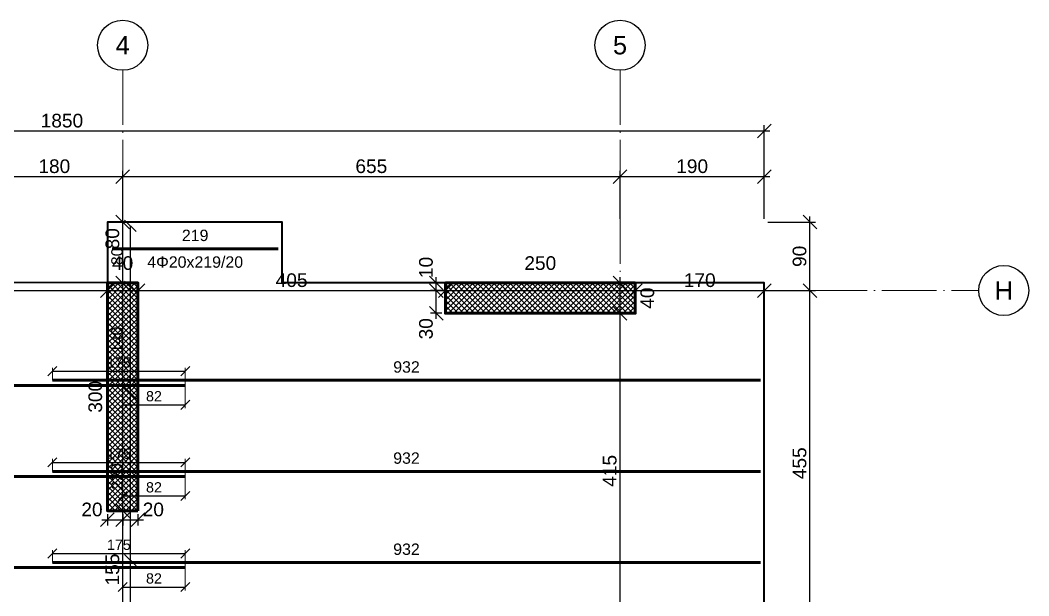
# Model space of a CAD drawing. Header units: millimetres. Extents: x -404 to 6018, y -5139 to 7890.
# Drawn here: x 870 to 2198, y -2142 to -1384 of the extents above; entities that cross this region are included whole.
import ezdxf
from ezdxf.enums import TextEntityAlignment as Align

# ---------------------------------------------------------------- set-up
doc = ezdxf.new("R2010")
doc.units = ezdxf.units.MM
doc.linetypes.add('ZWCAD_ISO04W100', pattern=[30.5, 24, -3, 0.5, -3])
for name, color, linetype, lineweight in [('AXIS LINES', 255, 'ZWCAD_ISO04W100', 13), ('SLAB', 3, 'Continuous', 35), ('WALL', 10, 'Continuous', 53)]:
    doc.layers.add(name, color=color, linetype=linetype, lineweight=lineweight)
for name, color, linetype in [('FW_AXIS', 7, 'Continuous'), ('FW_DIM', 7, 'Continuous'), ('FW_WALL_HATCH', 8, 'Continuous'), ('REB_TOP_MESH_X', 5, 'Continuous'), ('REB_TOP_MESH_X_AXDIM', 5, 'Continuous'), ('REB_TOP_MESH_X_LAP', 5, 'Continuous'), ('REB_TOP_MESH_X_RANGE', 5, 'Continuous'), ('REB_TOP_MESH_X_TEXT', 5, 'Continuous')]:
    doc.layers.add(name, color=color, linetype=linetype)
doc.styles.add('REBAR_TXT', font='arial.ttf')
doc.styles.get("Standard").update_dxf_attribs({"font": 'arial.ttf'})
doc.dimstyles.new('FW_DIM', dxfattribs={"dimtxt": 18, "dimasz": 9, "dimexe": 7.5, "dimexo": 4.5, "dimgap": 4.5, "dimtad": 1, "dimdec": 0, "dimtxsty": 'Standard', "dimtsz": 9, "dimcen": 2.5, "dimdle": 7.5, "dimclrd": 256, "dimclre": 256, "dimclrt": 7, "dimazin": 3, "dimtfac": 1, "dimtmove": 2, "dimatfit": 3})
doc.dimstyles.new('REBAR LAP', dxfattribs={"dimtxt": 13.5, "dimasz": 2.5, "dimexe": 4.5, "dimexo": 0, "dimgap": 4.5, "dimtad": 1, "dimdec": 0, "dimtxsty": 'Standard', "dimtsz": 6, "dimcen": 2.5, "dimclrd": 6, "dimclre": 6, "dimclrt": 7, "dimazin": 3, "dimtfac": 1, "dimtmove": 2, "dimatfit": 3, "dimlwd": 25, "dimlwe": 18})
doc.dimstyles.new('REBAR M-200', dxfattribs={"dimtxt": 15, "dimasz": 15, "dimexe": 25, "dimexo": 12.5, "dimgap": 10, "dimtad": 1, "dimdec": 0, "dimtxsty": 'Standard', "dimblk": 'NONE', "dimcen": 50, "dimse1": 1, "dimse2": 1, "dimclrd": 6, "dimclre": 6, "dimclrt": 7, "dimazin": 3, "dimtfac": 1, "dimtmove": 2, "dimatfit": 3, "dimldrblk": 'NONE', "dimlwd": 53})
doc.dimstyles.new('REBAR RANGE', dxfattribs={"dimtxt": 15, "dimasz": 2.5, "dimexe": 0, "dimexo": 0, "dimgap": 10, "dimtad": 1, "dimdec": 0, "dimtxsty": 'Standard', "dimtsz": 7.5, "dimcen": 2.5, "dimse1": 1, "dimse2": 1, "dimclrd": 6, "dimclre": 6, "dimclrt": 7, "dimazin": 3, "dimtfac": 1, "dimtmove": 2, "dimatfit": 3, "dimlwd": 25})

# ---------------------------------------------------------------- blocks, each defined once
blk = doc.blocks.new('*D822')
at = {"color": 6, "lineweight": 53}
blk.add_line((335, -1985.1), (1087.5, -1985.1), dxfattribs=at)
at = {"layer": 'Defpoints'}
for p in [(335, -1985.1), (335, -1985.1), (1087.5, -1985.1)]:
    blk.add_point(p, dxfattribs=at)
at = {"layer": 'REB_TOP_MESH_X', "color": 7, "insert": (711.2, -1967.6), "char_height": 15, "attachment_point": 5}
blk.add_mtext('752', dxfattribs=at)
blk = doc.blocks.new('_NONE')
blk = doc.blocks.new('*D823')
at = {"color": 6, "lineweight": 53}
blk.add_line((912.5, -1978.4), (1845, -1978.4), dxfattribs=at)
at = {"layer": 'Defpoints'}
for p in [(912.5, -1978.4), (912.5, -1978.4), (1845, -1978.4)]:
    blk.add_point(p, dxfattribs=at)
at = {"layer": 'REB_TOP_MESH_X', "color": 7, "insert": (1378.8, -1960.9), "char_height": 15, "attachment_point": 5}
blk.add_mtext('932', dxfattribs=at)
blk = doc.blocks.new('_Oblique')
at = {"color": 0, "linetype": 'ByBlock', "lineweight": -2}
blk.add_line((-0.5, -0.5), (0.5, 0.5), dxfattribs=at)
blk = doc.blocks.new('*D824')
at = {"color": 6, "lineweight": 18}
for p, q in [((912.5, -1978.4), (912.5, -1961.9)), ((1087.5, -1985.1), (1087.5, -1961.9))]:
    blk.add_line(p, q, dxfattribs=at)
at = {"color": 6, "lineweight": 25}
blk.add_line((912.5, -1966.4), (1087.5, -1966.4), dxfattribs=at)
at = {"layer": 'Defpoints'}
for p in [(912.5, -1966.4), (912.5, -1978.4), (1087.5, -1985.1)]:
    blk.add_point(p, dxfattribs=at)
at = {"layer": 'REB_TOP_MESH_X_LAP', "color": 6, "xscale": 12, "yscale": 12}
for p in [(912.5, -1966.4), (1087.5, -1966.4)]:
    blk.add_blockref('_OBLIQUE', p, dxfattribs=at)
at = {"layer": 'REB_TOP_MESH_X_LAP', "color": 7, "insert": (1000, -1955.1), "char_height": 13.5, "attachment_point": 5}
blk.add_mtext('175', dxfattribs=at)
blk = doc.blocks.new('*D825')
at = {"color": 6, "lineweight": 18}
for p, q in [((1005, -1985.1), (1005, -2015.1)), ((1087.5, -1985.1), (1087.5, -2015.1))]:
    blk.add_line(p, q, dxfattribs=at)
at = {"color": 6, "lineweight": 25}
blk.add_line((1005, -2010.6), (1087.5, -2010.6), dxfattribs=at)
at = {"layer": 'Defpoints'}
for p in [(1005, -1985.1), (1087.5, -1985.1), (1005, -2010.6)]:
    blk.add_point(p, dxfattribs=at)
at = {"layer": 'REB_TOP_MESH_X_AXDIM', "color": 6, "xscale": 12, "yscale": 12}
for p in [(1005, -2010.6), (1087.5, -2010.6)]:
    blk.add_blockref('_OBLIQUE', p, dxfattribs=at)
at = {"layer": 'REB_TOP_MESH_X_AXDIM', "color": 7, "insert": (1046.2, -1999.4), "char_height": 13.5, "attachment_point": 5}
blk.add_mtext('82', dxfattribs=at)
blk = doc.blocks.new('*D826')
at = {"color": 6, "lineweight": 53}
blk.add_line((415, -2105.1), (1087.5, -2105.1), dxfattribs=at)
at = {"layer": 'Defpoints'}
for p in [(415, -2105.1), (415, -2105.1), (1087.5, -2105.1)]:
    blk.add_point(p, dxfattribs=at)
at = {"layer": 'REB_TOP_MESH_X', "color": 7, "insert": (751.2, -2087.6), "char_height": 15, "attachment_point": 5}
blk.add_mtext('672', dxfattribs=at)
blk = doc.blocks.new('*D827')
at = {"color": 6, "lineweight": 53}
blk.add_line((912.5, -2098.4), (1845, -2098.4), dxfattribs=at)
at = {"layer": 'Defpoints'}
for p in [(912.5, -2098.4), (912.5, -2098.4), (1845, -2098.4)]:
    blk.add_point(p, dxfattribs=at)
at = {"layer": 'REB_TOP_MESH_X', "color": 7, "insert": (1378.8, -2080.9), "char_height": 15, "attachment_point": 5}
blk.add_mtext('932', dxfattribs=at)
blk = doc.blocks.new('*D828')
at = {"color": 6, "lineweight": 18}
for p, q in [((912.5, -2098.4), (912.5, -2081.9)), ((1087.5, -2105.1), (1087.5, -2081.9))]:
    blk.add_line(p, q, dxfattribs=at)
at = {"color": 6, "lineweight": 25}
blk.add_line((912.5, -2086.4), (1087.5, -2086.4), dxfattribs=at)
at = {"layer": 'Defpoints'}
for p in [(912.5, -2086.4), (912.5, -2098.4), (1087.5, -2105.1)]:
    blk.add_point(p, dxfattribs=at)
at = {"layer": 'REB_TOP_MESH_X_LAP', "color": 6, "xscale": 12, "yscale": 12}
for p in [(912.5, -2086.4), (1087.5, -2086.4)]:
    blk.add_blockref('_OBLIQUE', p, dxfattribs=at)
at = {"layer": 'REB_TOP_MESH_X_LAP', "color": 7, "insert": (1000, -2075.1), "char_height": 13.5, "attachment_point": 5}
blk.add_mtext('175', dxfattribs=at)
blk = doc.blocks.new('*D829')
at = {"color": 6, "lineweight": 18}
for p, q in [((1005, -2105.1), (1005, -2135.1)), ((1087.5, -2105.1), (1087.5, -2135.1))]:
    blk.add_line(p, q, dxfattribs=at)
at = {"color": 6, "lineweight": 25}
blk.add_line((1005, -2130.6), (1087.5, -2130.6), dxfattribs=at)
at = {"layer": 'Defpoints'}
for p in [(1005, -2105.1), (1087.5, -2105.1), (1005, -2130.6)]:
    blk.add_point(p, dxfattribs=at)
at = {"layer": 'REB_TOP_MESH_X_AXDIM', "color": 6, "xscale": 12, "yscale": 12}
for p in [(1005, -2130.6), (1087.5, -2130.6)]:
    blk.add_blockref('_OBLIQUE', p, dxfattribs=at)
at = {"layer": 'REB_TOP_MESH_X_AXDIM', "color": 7, "insert": (1046.2, -2119.4), "char_height": 13.5, "attachment_point": 5}
blk.add_mtext('82', dxfattribs=at)
blk = doc.blocks.new('*D838')
at = {"color": 6, "lineweight": 53}
blk.add_line((415, -1865.1), (1087.5, -1865.1), dxfattribs=at)
at = {"layer": 'Defpoints'}
for p in [(415, -1865.1), (415, -1865.1), (1087.5, -1865.1)]:
    blk.add_point(p, dxfattribs=at)
at = {"layer": 'REB_TOP_MESH_X', "color": 7, "insert": (751.2, -1847.6), "char_height": 15, "attachment_point": 5}
blk.add_mtext('672', dxfattribs=at)
blk = doc.blocks.new('*D839')
at = {"color": 6, "lineweight": 53}
blk.add_line((912.5, -1858.4), (1845, -1858.4), dxfattribs=at)
at = {"layer": 'Defpoints'}
for p in [(912.5, -1858.4), (912.5, -1858.4), (1845, -1858.4)]:
    blk.add_point(p, dxfattribs=at)
at = {"layer": 'REB_TOP_MESH_X', "color": 7, "insert": (1378.8, -1840.9), "char_height": 15, "attachment_point": 5}
blk.add_mtext('932', dxfattribs=at)
blk = doc.blocks.new('*D840')
at = {"color": 6, "lineweight": 18}
for p, q in [((912.5, -1858.4), (912.5, -1841.9)), ((1087.5, -1865.1), (1087.5, -1841.9))]:
    blk.add_line(p, q, dxfattribs=at)
at = {"color": 6, "lineweight": 25}
blk.add_line((912.5, -1846.4), (1087.5, -1846.4), dxfattribs=at)
at = {"layer": 'Defpoints'}
for p in [(912.5, -1846.4), (912.5, -1858.4), (1087.5, -1865.1)]:
    blk.add_point(p, dxfattribs=at)
at = {"layer": 'REB_TOP_MESH_X_LAP', "color": 6, "xscale": 12, "yscale": 12}
for p in [(912.5, -1846.4), (1087.5, -1846.4)]:
    blk.add_blockref('_OBLIQUE', p, dxfattribs=at)
at = {"layer": 'REB_TOP_MESH_X_LAP', "color": 7, "insert": (1000, -1835.1), "char_height": 13.5, "attachment_point": 5}
blk.add_mtext('175', dxfattribs=at)
blk = doc.blocks.new('*D841')
at = {"color": 6, "lineweight": 18}
for p, q in [((1005, -1865.1), (1005, -1895.1)), ((1087.5, -1865.1), (1087.5, -1895.1))]:
    blk.add_line(p, q, dxfattribs=at)
at = {"color": 6, "lineweight": 25}
blk.add_line((1005, -1890.6), (1087.5, -1890.6), dxfattribs=at)
at = {"layer": 'Defpoints'}
for p in [(1005, -1865.1), (1087.5, -1865.1), (1005, -1890.6)]:
    blk.add_point(p, dxfattribs=at)
at = {"layer": 'REB_TOP_MESH_X_AXDIM', "color": 6, "xscale": 12, "yscale": 12}
for p in [(1005, -1890.6), (1087.5, -1890.6)]:
    blk.add_blockref('_OBLIQUE', p, dxfattribs=at)
at = {"layer": 'REB_TOP_MESH_X_AXDIM', "color": 7, "insert": (1046.2, -1879.4), "char_height": 13.5, "attachment_point": 5}
blk.add_mtext('82', dxfattribs=at)
blk = doc.blocks.new('*D862')
at = {"color": 6, "lineweight": 25}
blk.add_line((1015.1, -2635.1), (1015.1, -1735.1), dxfattribs=at)
at = {"layer": 'Defpoints'}
for p in [(1015.1, -1735.1), (1015.1, -2635.1), (1015.1, -2635.1)]:
    blk.add_point(p, dxfattribs=at)
at = {"layer": 'REB_TOP_MESH_X_RANGE', "color": 6, "xscale": 15, "yscale": 15, "rotation": 90}
for p in [(1015.1, -1735.1), (1015.1, -2635.1)]:
    blk.add_blockref('_OBLIQUE', p, dxfattribs=at)
at = {"layer": 'REB_TOP_MESH_X_RANGE', "color": 7, "insert": (997.6, -2185.1), "char_height": 15, "attachment_point": 5, "rotation": 90}
blk.add_mtext('900', dxfattribs=at)
blk = doc.blocks.new('*D872')
at = {"color": 6, "lineweight": 25}
blk.add_line((1015.1, -2095.1), (1015.1, -1875.1), dxfattribs=at)
at = {"layer": 'Defpoints'}
for p in [(1015.1, -1875.1), (1015.1, -2095.1), (1015.1, -2095.1)]:
    blk.add_point(p, dxfattribs=at)
at = {"layer": 'REB_TOP_MESH_X_RANGE', "color": 6, "xscale": 15, "yscale": 15, "rotation": 90}
for p in [(1015.1, -1875.1), (1015.1, -2095.1)]:
    blk.add_blockref('_OBLIQUE', p, dxfattribs=at)
at = {"layer": 'REB_TOP_MESH_X_RANGE', "color": 7, "insert": (997.6, -1985.1), "char_height": 15, "attachment_point": 5, "rotation": 90}
blk.add_mtext('220', dxfattribs=at)
blk = doc.blocks.new('*D879')
at = {"color": 6, "lineweight": 25}
blk.add_line((1015.1, -2275.1), (1015.1, -2095.1), dxfattribs=at)
at = {"layer": 'Defpoints'}
for p in [(1015.1, -2095.1), (1015.1, -2275.1), (1015.1, -2275.1)]:
    blk.add_point(p, dxfattribs=at)
at = {"layer": 'REB_TOP_MESH_X_RANGE', "color": 6, "xscale": 15, "yscale": 15, "rotation": 90}
for p in [(1015.1, -2095.1), (1015.1, -2275.1)]:
    blk.add_blockref('_OBLIQUE', p, dxfattribs=at)
at = {"layer": 'REB_TOP_MESH_X_RANGE', "color": 7, "insert": (997.6, -2185.1), "char_height": 15, "attachment_point": 5, "rotation": 90}
blk.add_mtext('180', dxfattribs=at)
blk = doc.blocks.new('*D886')
at = {"color": 6, "lineweight": 25}
blk.add_line((1015.1, -1875.1), (1015.1, -1735.1), dxfattribs=at)
at = {"layer": 'Defpoints'}
for p in [(1015.1, -1735.1), (1015.1, -1875.1), (1015.1, -1875.1)]:
    blk.add_point(p, dxfattribs=at)
at = {"layer": 'REB_TOP_MESH_X_RANGE', "color": 6, "xscale": 15, "yscale": 15, "rotation": 90}
for p in [(1015.1, -1735.1), (1015.1, -1875.1)]:
    blk.add_blockref('_OBLIQUE', p, dxfattribs=at)
at = {"layer": 'REB_TOP_MESH_X_RANGE', "color": 7, "insert": (997.6, -1805.1), "char_height": 15, "attachment_point": 5, "rotation": 90}
blk.add_mtext('140', dxfattribs=at)
blk = doc.blocks.new('*D891')
at = {"color": 6, "lineweight": 25}
blk.add_line((1015.1, -1735.1), (1015.1, -1655.1), dxfattribs=at)
at = {"layer": 'Defpoints'}
for p in [(1015.1, -1655.1), (1015.1, -1735.1), (1015.1, -1735.1)]:
    blk.add_point(p, dxfattribs=at)
at = {"layer": 'REB_TOP_MESH_X_RANGE', "color": 6, "xscale": 15, "yscale": 15, "rotation": 90}
for p in [(1015.1, -1655.1), (1015.1, -1735.1)]:
    blk.add_blockref('_OBLIQUE', p, dxfattribs=at)
at = {"layer": 'REB_TOP_MESH_X_RANGE', "color": 7, "insert": (997.6, -1695.1), "char_height": 15, "attachment_point": 5, "rotation": 90}
blk.add_mtext('80', dxfattribs=at)
blk = doc.blocks.new('*D892')
at = {"color": 6, "lineweight": 53}
blk.add_line((991, -1685.1), (1210, -1685.1), dxfattribs=at)
at = {"layer": 'Defpoints'}
for p in [(991, -1685.1), (991, -1685.1), (1210, -1685.1)]:
    blk.add_point(p, dxfattribs=at)
at = {"layer": 'REB_TOP_MESH_X', "color": 7, "insert": (1100.5, -1667.6), "char_height": 15, "attachment_point": 5}
blk.add_mtext('219', dxfattribs=at)
blk = doc.blocks.new('*D929')
for p, q in [((977.5, -2042.1), (1012.5, -2042.1)), ((985, -2034.6), (985, -2049.6)), ((1005, -2034.6), (1005, -2049.6))]:
    blk.add_line(p, q)
at = {"layer": 'Defpoints'}
for p in [(985, -2030.1), (1005, -2030.1), (985, -2042.1)]:
    blk.add_point(p, dxfattribs=at)
at = {"layer": 'FW_DIM', "xscale": 18, "yscale": 18}
for p in [(985, -2042.1), (1005, -2042.1)]:
    blk.add_blockref('_OBLIQUE', p, dxfattribs=at)
at = {"layer": 'FW_DIM', "color": 7, "insert": (964.6, -2028.6), "char_height": 18, "attachment_point": 5}
blk.add_mtext('20', dxfattribs=at)
blk = doc.blocks.new('*D930')
for p, q in [((997.5, -2042.1), (1032.5, -2042.1)), ((1005, -2034.6), (1005, -2049.6)), ((1025, -2034.6), (1025, -2049.6))]:
    blk.add_line(p, q)
at = {"layer": 'Defpoints'}
for p in [(1005, -2030.1), (1025, -2030.1), (1005, -2042.1)]:
    blk.add_point(p, dxfattribs=at)
at = {"layer": 'FW_DIM', "xscale": 18, "yscale": 18}
for p in [(1005, -2042.1), (1025, -2042.1)]:
    blk.add_blockref('_OBLIQUE', p, dxfattribs=at)
at = {"layer": 'FW_DIM', "color": 7, "insert": (1045.4, -2028.6), "char_height": 18, "attachment_point": 5}
blk.add_mtext('20', dxfattribs=at)
blk = doc.blocks.new('*D931')
for p, q in [((1425.5, -1740.1), (1410.5, -1740.1)), ((1418, -1777.6), (1418, -1732.6)), ((1425.5, -1770.1), (1410.5, -1770.1))]:
    blk.add_line(p, q)
at = {"layer": 'Defpoints'}
for p in [(1430, -1740.1), (1418, -1770.1), (1430, -1770.1)]:
    blk.add_point(p, dxfattribs=at)
at = {"layer": 'FW_DIM', "xscale": 18, "yscale": 18, "rotation": 90}
for p in [(1418, -1740.1), (1418, -1770.1)]:
    blk.add_blockref('_OBLIQUE', p, dxfattribs=at)
at = {"layer": 'FW_DIM', "color": 7, "insert": (1404.5, -1790.5), "char_height": 18, "attachment_point": 5, "rotation": 90}
blk.add_mtext('30', dxfattribs=at)
blk = doc.blocks.new('*D932')
for p, q in [((1418, -1747.6), (1418, -1722.6)), ((1425.5, -1730.1), (1410.5, -1730.1)), ((1425.5, -1740.1), (1410.5, -1740.1))]:
    blk.add_line(p, q)
at = {"layer": 'Defpoints'}
for p in [(1418, -1740.1), (1430, -1730.1), (1430, -1740.1)]:
    blk.add_point(p, dxfattribs=at)
at = {"layer": 'FW_DIM', "xscale": 18, "yscale": 18, "rotation": 90}
for p in [(1418, -1730.1), (1418, -1740.1)]:
    blk.add_blockref('_OBLIQUE', p, dxfattribs=at)
at = {"layer": 'FW_DIM', "color": 7, "insert": (1404.5, -1709.7), "char_height": 18, "attachment_point": 5, "rotation": 90}
blk.add_mtext('10', dxfattribs=at)
blk = doc.blocks.new('*D1019')
for p, q in [((652.5, -1740.1), (992.5, -1740.1)), ((660, -1735.6), (660, -1732.6)), ((985, -1735.6), (985, -1732.6))]:
    blk.add_line(p, q)
at = {"layer": 'Defpoints'}
for p in [(660, -1740.1), (660, -1740.1), (985, -1740.1)]:
    blk.add_point(p, dxfattribs=at)
at = {"layer": 'FW_DIM', "xscale": 18, "yscale": 18}
for p in [(660, -1740.1), (985, -1740.1)]:
    blk.add_blockref('_OBLIQUE', p, dxfattribs=at)
at = {"layer": 'FW_DIM', "color": 7, "insert": (822.5, -1726.6), "char_height": 18, "attachment_point": 5}
blk.add_mtext('325', dxfattribs=at)
blk = doc.blocks.new('*D1020')
for p, q in [((977.5, -1740.1), (1032.5, -1740.1)), ((985, -1735.6), (985, -1732.6)), ((1025, -1735.6), (1025, -1732.6))]:
    blk.add_line(p, q)
at = {"layer": 'Defpoints'}
for p in [(985, -1740.1), (985, -1740.1), (1025, -1740.1)]:
    blk.add_point(p, dxfattribs=at)
at = {"layer": 'FW_DIM', "xscale": 18, "yscale": 18}
for p in [(985, -1740.1), (1025, -1740.1)]:
    blk.add_blockref('_OBLIQUE', p, dxfattribs=at)
at = {"layer": 'FW_DIM', "color": 7, "insert": (1005, -1704.1), "char_height": 18, "attachment_point": 5}
blk.add_mtext('40', dxfattribs=at)
blk = doc.blocks.new('*D1021')
for p, q in [((1017.5, -1740.1), (1437.5, -1740.1)), ((1025, -1735.6), (1025, -1732.6)), ((1430, -1735.6), (1430, -1732.6))]:
    blk.add_line(p, q)
at = {"layer": 'Defpoints'}
for p in [(1025, -1740.1), (1025, -1740.1), (1430, -1740.1)]:
    blk.add_point(p, dxfattribs=at)
at = {"layer": 'FW_DIM', "xscale": 18, "yscale": 18}
for p in [(1025, -1740.1), (1430, -1740.1)]:
    blk.add_blockref('_OBLIQUE', p, dxfattribs=at)
at = {"layer": 'FW_DIM', "color": 7, "insert": (1227.5, -1726.6), "char_height": 18, "attachment_point": 5}
blk.add_mtext('405', dxfattribs=at)
blk = doc.blocks.new('*D1022')
for p, q in [((1422.5, -1740.1), (1687.5, -1740.1)), ((1430, -1735.6), (1430, -1732.6)), ((1680, -1735.6), (1680, -1732.6))]:
    blk.add_line(p, q)
at = {"layer": 'Defpoints'}
for p in [(1430, -1740.1), (1430, -1740.1), (1680, -1740.1)]:
    blk.add_point(p, dxfattribs=at)
at = {"layer": 'FW_DIM', "xscale": 18, "yscale": 18}
for p in [(1430, -1740.1), (1680, -1740.1)]:
    blk.add_blockref('_OBLIQUE', p, dxfattribs=at)
at = {"layer": 'FW_DIM', "color": 7, "insert": (1555, -1704.1), "char_height": 18, "attachment_point": 5}
blk.add_mtext('250', dxfattribs=at)
blk = doc.blocks.new('*D1023')
for p, q in [((1672.5, -1740.1), (1857.5, -1740.1)), ((1680, -1735.6), (1680, -1732.6)), ((1850, -1735.6), (1850, -1732.6))]:
    blk.add_line(p, q)
at = {"layer": 'Defpoints'}
for p in [(1680, -1740.1), (1680, -1740.1), (1850, -1740.1)]:
    blk.add_point(p, dxfattribs=at)
at = {"layer": 'FW_DIM', "xscale": 18, "yscale": 18}
for p in [(1680, -1740.1), (1850, -1740.1)]:
    blk.add_blockref('_OBLIQUE', p, dxfattribs=at)
at = {"layer": 'FW_DIM', "color": 7, "insert": (1765, -1726.6), "char_height": 18, "attachment_point": 5}
blk.add_mtext('170', dxfattribs=at)
blk = doc.blocks.new('*D1055')
for p, q in [((1000.5, -2030.1), (997.5, -2030.1)), ((1005, -2192.6), (1005, -2022.6)), ((1000.5, -2185.1), (997.5, -2185.1))]:
    blk.add_line(p, q)
at = {"layer": 'Defpoints'}
for p in [(1005, -2030.1), (1005, -2185.1), (1005, -2185.1)]:
    blk.add_point(p, dxfattribs=at)
at = {"layer": 'FW_DIM', "xscale": 18, "yscale": 18, "rotation": 90}
for p in [(1005, -2030.1), (1005, -2185.1)]:
    blk.add_blockref('_OBLIQUE', p, dxfattribs=at)
at = {"layer": 'FW_DIM', "color": 7, "insert": (991.5, -2107.6), "char_height": 18, "attachment_point": 5, "rotation": 90}
blk.add_mtext('155', dxfattribs=at)
blk = doc.blocks.new('*D1056')
for p, q in [((1005, -2037.6), (1005, -1722.6)), ((1000.5, -1730.1), (997.5, -1730.1)), ((1000.5, -2030.1), (997.5, -2030.1))]:
    blk.add_line(p, q)
at = {"layer": 'Defpoints'}
for p in [(1005, -1730.1), (1005, -2030.1), (1005, -2030.1)]:
    blk.add_point(p, dxfattribs=at)
at = {"layer": 'FW_DIM', "xscale": 18, "yscale": 18, "rotation": 90}
for p in [(1005, -1730.1), (1005, -2030.1)]:
    blk.add_blockref('_OBLIQUE', p, dxfattribs=at)
at = {"layer": 'FW_DIM', "color": 7, "insert": (969, -1880.1), "char_height": 18, "attachment_point": 5, "rotation": 90}
blk.add_mtext('300', dxfattribs=at)
blk = doc.blocks.new('*D1057')
for p, q in [((1005, -1737.6), (1005, -1642.5)), ((1000.5, -1650), (997.5, -1650)), ((1000.5, -1730.1), (997.5, -1730.1))]:
    blk.add_line(p, q)
at = {"layer": 'Defpoints'}
for p in [(1005, -1650), (1005, -1730.1), (1005, -1730.1)]:
    blk.add_point(p, dxfattribs=at)
at = {"layer": 'FW_DIM', "xscale": 18, "yscale": 18, "rotation": 90}
for p in [(1005, -1650), (1005, -1730.1)]:
    blk.add_blockref('_OBLIQUE', p, dxfattribs=at)
at = {"layer": 'FW_DIM', "color": 7, "insert": (991.5, -1671.9), "char_height": 18, "attachment_point": 5, "rotation": 90}
blk.add_mtext('80', dxfattribs=at)
blk = doc.blocks.new('*D1067')
for p, q in [((1660, -2192.6), (1660, -1762.6)), ((1655.5, -1770.1), (1652.5, -1770.1)), ((1655.5, -2185.1), (1652.5, -2185.1))]:
    blk.add_line(p, q)
at = {"layer": 'Defpoints'}
for p in [(1660, -1770.1), (1660, -2185.1), (1660, -2185.1)]:
    blk.add_point(p, dxfattribs=at)
at = {"layer": 'FW_DIM', "xscale": 18, "yscale": 18, "rotation": 90}
for p in [(1660, -1770.1), (1660, -2185.1)]:
    blk.add_blockref('_OBLIQUE', p, dxfattribs=at)
at = {"layer": 'FW_DIM', "color": 7, "insert": (1646.5, -1977.6), "char_height": 18, "attachment_point": 5, "rotation": 90}
blk.add_mtext('415', dxfattribs=at)
blk = doc.blocks.new('*D1068')
for p, q in [((1660, -1777.6), (1660, -1722.6)), ((1655.5, -1730.1), (1652.5, -1730.1)), ((1655.5, -1770.1), (1652.5, -1770.1))]:
    blk.add_line(p, q)
at = {"layer": 'Defpoints'}
for p in [(1660, -1730.1), (1660, -1770.1), (1660, -1770.1)]:
    blk.add_point(p, dxfattribs=at)
at = {"layer": 'FW_DIM', "xscale": 18, "yscale": 18, "rotation": 90}
for p in [(1660, -1730.1), (1660, -1770.1)]:
    blk.add_blockref('_OBLIQUE', p, dxfattribs=at)
at = {"layer": 'FW_DIM', "color": 7, "insert": (1696, -1750.1), "char_height": 18, "attachment_point": 5, "rotation": 90}
blk.add_mtext('40', dxfattribs=at)
blk = doc.blocks.new('*D1072')
for p, q in [((817.5, -1590), (1012.5, -1590)), ((825, -1645.5), (825, -1582.5)), ((1005, -1645.5), (1005, -1582.5))]:
    blk.add_line(p, q)
at = {"layer": 'Defpoints'}
for p in [(825, -1590), (825, -1650), (1005, -1650)]:
    blk.add_point(p, dxfattribs=at)
at = {"layer": 'FW_DIM', "xscale": 18, "yscale": 18}
for p in [(825, -1590), (1005, -1590)]:
    blk.add_blockref('_OBLIQUE', p, dxfattribs=at)
at = {"layer": 'FW_DIM', "color": 7, "insert": (915, -1576.5), "char_height": 18, "attachment_point": 5}
blk.add_mtext('180', dxfattribs=at)
blk = doc.blocks.new('*D1073')
for p, q in [((997.5, -1590), (1667.5, -1590)), ((1005, -1645.5), (1005, -1582.5)), ((1660, -1645.5), (1660, -1582.5))]:
    blk.add_line(p, q)
at = {"layer": 'Defpoints'}
for p in [(1005, -1590), (1005, -1650), (1660, -1650)]:
    blk.add_point(p, dxfattribs=at)
at = {"layer": 'FW_DIM', "xscale": 18, "yscale": 18}
for p in [(1005, -1590), (1660, -1590)]:
    blk.add_blockref('_OBLIQUE', p, dxfattribs=at)
at = {"layer": 'FW_DIM', "color": 7, "insert": (1332.5, -1576.5), "char_height": 18, "attachment_point": 5}
blk.add_mtext('655', dxfattribs=at)
blk = doc.blocks.new('*D1074')
for p, q in [((1652.5, -1590), (1857.5, -1590)), ((1660, -1645.5), (1660, -1582.5)), ((1850, -1645.5), (1850, -1582.5))]:
    blk.add_line(p, q)
at = {"layer": 'Defpoints'}
for p in [(1660, -1590), (1660, -1650), (1850, -1650)]:
    blk.add_point(p, dxfattribs=at)
at = {"layer": 'FW_DIM', "xscale": 18, "yscale": 18}
for p in [(1660, -1590), (1850, -1590)]:
    blk.add_blockref('_OBLIQUE', p, dxfattribs=at)
at = {"layer": 'FW_DIM', "color": 7, "insert": (1755, -1576.5), "char_height": 18, "attachment_point": 5}
blk.add_mtext('190', dxfattribs=at)
blk = doc.blocks.new('*D1081')
for p, q in [((0, -1645.5), (0, -1522.5)), ((1850, -1645.5), (1850, -1522.5)), ((-7.5, -1530), (1857.5, -1530))]:
    blk.add_line(p, q)
at = {"layer": 'Defpoints'}
for p in [(0, -1530), (0, -1650), (1850, -1650)]:
    blk.add_point(p, dxfattribs=at)
at = {"layer": 'FW_DIM', "xscale": 18, "yscale": 18}
for p in [(0, -1530), (1850, -1530)]:
    blk.add_blockref('_OBLIQUE', p, dxfattribs=at)
at = {"layer": 'FW_DIM', "color": 7, "insert": (925, -1516.5), "char_height": 18, "attachment_point": 5}
blk.add_mtext('1850', dxfattribs=at)
blk = doc.blocks.new('*D1098')
for p, q in [((1854.5, -1740.1), (1917.5, -1740.1)), ((1910, -2202.6), (1910, -1732.6)), ((1854.5, -2195.1), (1917.5, -2195.1))]:
    blk.add_line(p, q)
at = {"layer": 'Defpoints'}
for p in [(1850, -1740.1), (1850, -2195.1), (1910, -2195.1)]:
    blk.add_point(p, dxfattribs=at)
at = {"layer": 'FW_DIM', "xscale": 18, "yscale": 18, "rotation": 90}
for p in [(1910, -1740.1), (1910, -2195.1)]:
    blk.add_blockref('_OBLIQUE', p, dxfattribs=at)
at = {"layer": 'FW_DIM', "color": 7, "insert": (1896.5, -1967.6), "char_height": 18, "attachment_point": 5, "rotation": 90}
blk.add_mtext('455', dxfattribs=at)
blk = doc.blocks.new('*D1099')
for p, q in [((1910, -1747.6), (1910, -1642.5)), ((1854.5, -1650), (1917.5, -1650)), ((1854.5, -1740.1), (1917.5, -1740.1))]:
    blk.add_line(p, q)
at = {"layer": 'Defpoints'}
for p in [(1850, -1650), (1850, -1740.1), (1910, -1740.1)]:
    blk.add_point(p, dxfattribs=at)
at = {"layer": 'FW_DIM', "xscale": 18, "yscale": 18, "rotation": 90}
for p in [(1910, -1650), (1910, -1740.1)]:
    blk.add_blockref('_OBLIQUE', p, dxfattribs=at)
at = {"layer": 'FW_DIM', "color": 7, "insert": (1896.5, -1695.1), "char_height": 18, "attachment_point": 5, "rotation": 90}
blk.add_mtext('90', dxfattribs=at)

msp = doc.modelspace()

# ---------------------------------------------------------------- hatches: boundary and pattern name
at = {"layer": 'FW_WALL_HATCH'}
h = msp.add_hatch(dxfattribs=at)
h.set_pattern_fill('ANSI37', scale=1.6)
h.paths.add_polyline_path([(1025, -2030.1), (985, -2030.1), (985, -1730.1), (1025, -1730.1), (1025, -2030.1)])
h = msp.add_hatch(dxfattribs=at)
h.set_pattern_fill('ANSI37', scale=1.6)
h.paths.add_polyline_path([(1680, -1730.1), (1680, -1770.1), (1430, -1770.1), (1430, -1730.1), (1680, -1730.1)])

# ---------------------------------------------------------------- linework, layer by layer
at = {"layer": 'AXIS LINES', "color": 0, "ltscale": 3}
for points in [[(1005, -1450.1), (1005, -4990.2)], [(1660, -1450.1), (1660, -4990.2)], [(-282.6, -1740.1), (2132.4, -1740.1)]]:
    msp.add_lwpolyline(points, dxfattribs=at)
at = {"layer": 'FW_AXIS'}
for centre in [(1005, -1417.1), (1660, -1417.1), (2165.4, -1740.1)]:
    msp.add_circle(centre, 33, dxfattribs=at)
at = {"layer": 'SLAB', "ltscale": 0.08}
msp.add_lwpolyline([(1780, -3210.2), (1779.9, -2690.1), (1679.9, -2690.1), (1679.9, -2640.1), (1850, -2640.1), (1850, -1730.1), (1215, -1730.1), (1215, -1650), (985, -1650), (985.1, -1729.4), (410, -1730.1), (410, -1870.2), (330, -1870.2), (329.9, -2100.1), (410, -2100.1), (409.9, -2270.1), (330, -2270.2), (329.9, -2500.1), (410, -2500.1), (410, -2640.1), (644.9, -2640.1), (644.9, -3100.1)], dxfattribs=at)
at = {"layer": 'WALL', "ltscale": 0.08}
for points in [[(1025, -2030.1), (1025, -1730.1), (985, -1730.1), (985, -2030.1), (1025, -2030.1)], [(1680, -1730.1), (1430, -1730.1), (1430, -1770.1), (1680, -1770.1), (1680, -1730.1)]]:
    msp.add_lwpolyline(points, dxfattribs=at)

# ---------------------------------------------------------------- texts
at = {"layer": 'FW_AXIS', "color": 7, "style": 'REBAR_TXT'}
for s, p in [('4', (1005, -1417.1)), ('5', (1660, -1417.1)), ('H', (2165.4, -1740.1))]:
    msp.add_text(s, height=24, dxfattribs=at).set_placement(p, align=Align.MIDDLE_CENTER)
at = {"layer": 'REB_TOP_MESH_X_TEXT', "color": 7, "style": 'REBAR_TXT'}
msp.add_text('4Φ20x219/20', height=15, dxfattribs=at).set_placement((1100.5, -1695.1), align=Align.TOP_CENTER)

# ---------------------------------------------------------------- dimensions: what is measured, and where the dimension line sits
at = {"layer": 'FW_DIM'}
for base, p1, p2, picture, middle in [((0, -1530), (0, -1650), (1850, -1650), '*D1081', (925, -1516.5)), ((825, -1590), (825, -1650), (1005, -1650), '*D1072', (915, -1576.5)), ((1005, -1590), (1005, -1650), (1660, -1650), '*D1073', (1332.5, -1576.5)), ((1660, -1590), (1660, -1650), (1850, -1650), '*D1074', (1755, -1576.5))]:
    dim = msp.add_linear_dim(base=base, p1=p1, p2=p2, dimstyle='FW_DIM', dxfattribs=at)
    dim.commit()
    dim.dimension.update_dxf_attribs({"geometry": picture, "text_midpoint": middle})
for base, p1, p2, text, picture, middle in [((1005, -1730.1), (1005, -1730.1), (1005, -1650), '80', '*D1057', (991.5, -1671.9)), ((1418, -1740.1), (1430, -1740.1), (1430, -1730.1), '10', '*D932', (1404.5, -1709.7)), ((1005, -2030.1), (1005, -2030.1), (1005, -1730.1), '300', '*D1056', (969, -1880.1)), ((1660, -1770.1), (1660, -1770.1), (1660, -1730.1), '40', '*D1068', (1696, -1750.1)), ((1418, -1770.1), (1430, -1770.1), (1430, -1740.1), '30', '*D931', (1404.5, -1790.5)), ((1660, -2185.1), (1660, -2185.1), (1660, -1770.1), '415', '*D1067', (1646.5, -1977.6)), ((1005, -2185.1), (1005, -2185.1), (1005, -2030.1), '155', '*D1055', (991.5, -2107.6))]:
    dim = msp.add_linear_dim(base=base, p1=p1, p2=p2, angle=90, text=text, dimstyle='FW_DIM', override={"dimtmove": 2}, dxfattribs=at)
    dim.commit()
    dim.dimension.update_dxf_attribs({"geometry": picture, "text_midpoint": middle, "dimtype": 160})
for base, p1, p2, picture, middle in [((1910, -1740.1), (1850, -1740.1), (1850, -1650), '*D1099', (1896.5, -1695.1)), ((1910, -2195.1), (1850, -2195.1), (1850, -1740.1), '*D1098', (1896.5, -1967.6))]:
    dim = msp.add_linear_dim(base=base, p1=p1, p2=p2, angle=90, dimstyle='FW_DIM', dxfattribs=at)
    dim.commit()
    dim.dimension.update_dxf_attribs({"geometry": picture, "text_midpoint": middle})
for base, p1, p2, text, picture, middle in [((985, -1740.1), (985, -1740.1), (1025, -1740.1), '40', '*D1020', (1005, -1704.1)), ((1430, -1740.1), (1430, -1740.1), (1680, -1740.1), '250', '*D1022', (1555, -1704.1)), ((660, -1740.1), (660, -1740.1), (985, -1740.1), '325', '*D1019', (822.5, -1726.6)), ((1025, -1740.1), (1025, -1740.1), (1430, -1740.1), '405', '*D1021', (1227.5, -1726.6)), ((1680, -1740.1), (1680, -1740.1), (1850, -1740.1), '170', '*D1023', (1765, -1726.6)), ((985, -2042.1), (985, -2030.1), (1005, -2030.1), '20', '*D929', (964.6, -2028.6)), ((1005, -2042.1), (1005, -2030.1), (1025, -2030.1), '20', '*D930', (1045.4, -2028.6))]:
    dim = msp.add_linear_dim(base=base, p1=p1, p2=p2, text=text, dimstyle='FW_DIM', override={"dimtmove": 2}, dxfattribs=at)
    dim.commit()
    dim.dimension.update_dxf_attribs({"geometry": picture, "text_midpoint": middle, "dimtype": 160})
at = {"layer": 'REB_TOP_MESH_X'}
for base, p1, p2, picture, middle in [((991, -1685.1), (991, -1685.1), (1210, -1685.1), '*D892', (1100.5, -1667.6)), ((912.5, -1858.3617278), (912.5, -1858.3617278), (1845, -1858.3617278), '*D839', (1378.75, -1840.8617278)), ((415, -1865.1117278), (415, -1865.1117278), (1087.5, -1865.1117278), '*D838', (751.25, -1847.6117278)), ((912.5, -1978.3617278), (912.5, -1978.3617278), (1845, -1978.3617278), '*D823', (1378.75, -1960.8617278)), ((335, -1985.1117278), (335, -1985.1117278), (1087.5, -1985.1117278), '*D822', (711.25, -1967.6117278)), ((912.5, -2098.3617278), (912.5, -2098.3617278), (1845, -2098.3617278), '*D827', (1378.75, -2080.8617278)), ((415, -2105.1117278), (415, -2105.1117278), (1087.5, -2105.1117278), '*D826', (751.25, -2087.6117278))]:
    dim = msp.add_linear_dim(base=base, p1=p1, p2=p2, dimstyle='REBAR M-200', dxfattribs=at)
    dim.commit()
    dim.dimension.update_dxf_attribs({"geometry": picture, "text_midpoint": middle})
at = {"layer": 'REB_TOP_MESH_X_AXDIM'}
for base, p1, p2, picture, middle in [((1005, -1890.6117278), (1005, -1865.1117278), (1087.5, -1865.1117278), '*D841', (1046.25, -1879.3617278)), ((1005, -2010.6117278), (1005, -1985.1117278), (1087.5, -1985.1117278), '*D825', (1046.25, -1999.3617278)), ((1005, -2130.6117278), (1005, -2105.1117278), (1087.5, -2105.1117278), '*D829', (1046.25, -2119.3617278))]:
    dim = msp.add_linear_dim(base=base, p1=p1, p2=p2, dimstyle='REBAR LAP', dxfattribs=at)
    dim.commit()
    dim.dimension.update_dxf_attribs({"geometry": picture, "text_midpoint": middle})
at = {"layer": 'REB_TOP_MESH_X_LAP'}
for base, p1, p2, picture, middle in [((912.5, -1846.4), (912.5, -1858.4), (1087.5, -1865.1), '*D840', (1000, -1835.1)), ((912.5, -1966.4), (912.5, -1978.4), (1087.5, -1985.1), '*D824', (1000, -1955.1)), ((912.5, -2086.4), (912.5, -2098.4), (1087.5, -2105.1), '*D828', (1000, -2075.1))]:
    dim = msp.add_linear_dim(base=base, p1=p1, p2=p2, dimstyle='REBAR LAP', dxfattribs=at)
    dim.commit()
    dim.dimension.update_dxf_attribs({"geometry": picture, "text_midpoint": middle})
at = {"layer": 'REB_TOP_MESH_X_RANGE'}
for base, p1, p2, picture, middle in [((1015.1, -1735.1), (1015.1, -1735.1), (1015.1, -1655.1), '*D891', (997.6, -1695.1)), ((1015.1, -2635.1), (1015.1, -2635.1), (1015.1, -1735.1), '*D862', (997.6, -2185.1)), ((1015.1, -1875.1), (1015.1, -1875.1), (1015.1, -1735.1), '*D886', (997.6, -1805.1)), ((1015.1, -2095.1), (1015.1, -2095.1), (1015.1, -1875.1), '*D872', (997.6, -1985.1)), ((1015.1, -2275.1), (1015.1, -2275.1), (1015.1, -2095.1), '*D879', (997.6, -2185.1))]:
    dim = msp.add_linear_dim(base=base, p1=p1, p2=p2, angle=90, dimstyle='REBAR RANGE', dxfattribs=at)
    dim.commit()
    dim.dimension.update_dxf_attribs({"geometry": picture, "text_midpoint": middle})

doc.saveas('drawing.dxf')
